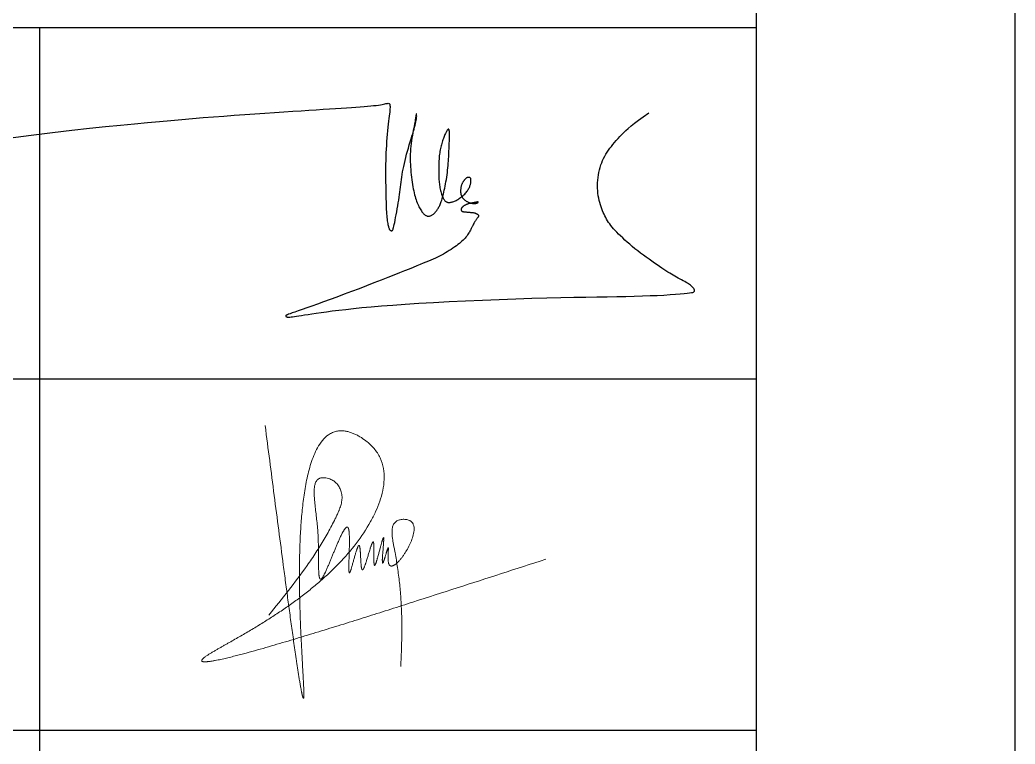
# Model space of a CAD drawing. Header units: millimetres. Extents: x 886808 to 1650903, y -1008069 to 230892.
# Drawn here: x 1648285 to 1650903, y -179493 to -177587 of the extents above; entities that cross this region are included whole.
import ezdxf

# ---------------------------------------------------------------- set-up
doc = ezdxf.new("R2010")
doc.units = ezdxf.units.MM
for name, color, linetype, lineweight in [('0___TUONG XAY MOI', 10, 'Continuous', 40), ('A-Wall', 113, 'Continuous', 30), ('G-ANNO-TTLB', 6, 'Continuous', 18)]:
    doc.layers.add(name, color=color, linetype=linetype, lineweight=lineweight)
for name, color, linetype in [('CUA', 75, 'Continuous'), ('i_Chu', 9, 'Continuous'), ('TUONG', 1, 'Continuous')]:
    doc.layers.add(name, color=color, linetype=linetype)

# ---------------------------------------------------------------- blocks, each defined once
blk = doc.blocks.new('chu ky Y')
at = {"layer": 'i_Chu'}
blk.add_lwpolyline([(555891.4, 496110.2), (556042.5, 496132.7), (556180.5, 496152.2), (556306.6, 496169), (556421.6, 496183.4), (556526.7, 496195.7), (556622.9, 496206.4), (556711.1, 496215.6), (556792.5, 496223.8), (556867.9, 496231.2), (556938.2, 496238), (557004.3, 496244.2), (557066.8, 496249.8), (557126.7, 496255.1), (557184.6, 496260), (557241.4, 496264.6), (557297.9, 496269), (557354.7, 496273.3), (557411.5, 496277.5), (557468, 496281.5), (557523.6, 496285.3), (557578.1, 496289), (557630.9, 496292.6), (557681.6, 496296), (557729.9, 496299.2), (557775.3, 496302.2), (557817.9, 496305), (557857.9, 496307.7), (557895.3, 496310.2), (557930.4, 496312.6), (557963.1, 496314.7), (557993.7, 496316.8), (558022.2, 496318.7), (558048.9, 496320.4), (558073.6, 496322.1), (558096.5, 496323.7), (558117.5, 496325.2), (558136.7, 496326.7), (558154.1, 496328.2), (558169.8, 496329.7), (558183.8, 496331.3), (558196, 496333), (558206.7, 496334.8), (558215.9, 496336.4), (558223.9, 496338), (558230.6, 496339.5), (558236.4, 496340.7), (558241.2, 496341.6), (558245.3, 496342.2), (558248.8, 496342.4), (558251.7, 496342.1), (558254, 496341.2), (558255.8, 496339.7), (558257.2, 496337.5), (558258.2, 496334.4), (558258.7, 496330.5), (558259, 496325.6), (558258.9, 496319.7), (558258.6, 496312.7), (558258, 496304.6), (558257.1, 496295.2), (558256, 496284.7), (558254.7, 496272.8), (558253.3, 496259.6), (558251.6, 496245), (558249.8, 496229.1), (558247.9, 496211.8), (558246, 496193.6), (558244.1, 496174.4), (558242.3, 496154.6), (558240.6, 496134.3), (558239, 496113.7), (558237.7, 496093), (558236.7, 496072.4), (558236, 496051.9), (558235.4, 496031.5), (558235.1, 496011.2), (558234.9, 495991.1), (558234.9, 495971.2), (558234.9, 495951.4), (558235.1, 495931.9), (558235.2, 495912.5), (558235.5, 495893.5), (558235.7, 495874.9), (558236, 495856.8), (558236.4, 495839.3), (558236.8, 495822.5), (558237.2, 495806.5), (558237.7, 495791.4), (558238.3, 495777.2), (558238.9, 495764.1), (558239.6, 495751.8), (558240.4, 495740.4), (558241.2, 495729.9), (558242, 495720.2), (558243, 495711.2), (558244, 495703), (558245.1, 495695.5), (558246.3, 495688.7), (558247.5, 495682.6), (558248.8, 495677.1), (558250, 495672.2), (558251.3, 495667.9), (558252.6, 495664.2), (558253.8, 495661), (558255.1, 495658.3), (558256.3, 495656.1), (558257.5, 495654.3), (558258.6, 495652.9), (558259.8, 495651.8), (558260.9, 495650.9), (558262.1, 495650.3), (558263.2, 495649.8), (558264.4, 495649.4), (558265.6, 495649.2), (558266.7, 495649.1), (558267.8, 495649.1), (558268.9, 495649.2), (558270, 495649.5), (558271, 495650), (558272, 495650.6), (558272.9, 495651.5), (558273.8, 495652.8), (558274.7, 495654.7), (558275.7, 495657.6), (558276.9, 495661.6), (558278.3, 495667), (558280, 495674.1), (558281.9, 495683), (558284.3, 495694), (558286.9, 495706.7), (558289.7, 495720.9), (558292.6, 495736.1), (558295.6, 495752.1), (558298.5, 495768.4), (558301.4, 495784.8), (558304, 495800.8), (558306.3, 495816.2), (558308.5, 495831), (558310.4, 495845.3), (558312.2, 495859.3), (558313.9, 495873), (558315.6, 495886.5), (558317.3, 495900), (558319.1, 495913.5), (558321, 495927.1), (558323, 495941), (558325.3, 495955.1), (558327.8, 495969.5), (558330.5, 495984.2), (558333.6, 495999.4), (558337, 496015), (558340.7, 496031.1), (558344.9, 496047.8), (558349.4, 496064.8), (558354.1, 496082), (558359, 496099.1), (558363.9, 496116), (558368.8, 496132.5), (558373.6, 496148.3), (558378.1, 496163.2), (558382.3, 496177.2), (558386.2, 496190.1), (558389.8, 496202.1), (558393, 496213.1), (558395.8, 496223.3), (558398.2, 496232.6), (558400.2, 496241.1), (558401.7, 496248.9), (558402.8, 496255.9), (558403.6, 496262.2), (558404, 496267.7), (558404.1, 496272.6), (558404, 496276.6), (558403.8, 496279.9), (558403.4, 496282.5), (558403, 496284.3), (558402.6, 496285.3), (558402.3, 496285.6), (558401.9, 496285.1), (558401.5, 496284), (558401.1, 496282.2), (558400.6, 496279.8), (558400.1, 496276.8), (558399.6, 496273.2), (558398.9, 496269.1), (558398.2, 496264.3), (558397.3, 496258.8), (558396.3, 496252.6), (558395.1, 496245.4), (558393.7, 496237.4), (558392, 496228.3), (558390.1, 496218.1), (558388, 496206.7), (558385.6, 496194.3), (558383.1, 496181.1), (558380.6, 496167.3), (558378.2, 496152.9), (558375.9, 496138.3), (558373.9, 496123.5), (558372.1, 496108.8), (558370.8, 496094.3), (558369.8, 496079.9), (558369.2, 496065.8), (558368.9, 496051.7), (558368.9, 496037.7), (558369.2, 496023.8), (558369.7, 496009.9), (558370.5, 495995.9), (558371.6, 495981.9), (558372.8, 495968), (558374.2, 495954.1), (558375.8, 495940.4), (558377.5, 495926.9), (558379.4, 495913.8), (558381.4, 495901), (558383.5, 495888.8), (558385.7, 495877), (558388, 495865.9), (558390.5, 495855.2), (558393, 495845.1), (558395.6, 495835.4), (558398.3, 495826.2), (558401.1, 495817.4), (558404, 495809), (558407.1, 495801), (558410.2, 495793.5), (558413.4, 495786.3), (558416.6, 495779.6), (558419.8, 495773.3), (558423.1, 495767.4), (558426.3, 495762), (558429.5, 495757.1), (558432.6, 495752.6), (558435.7, 495748.5), (558438.7, 495744.9), (558441.7, 495741.7), (558444.6, 495738.9), (558447.6, 495736.4), (558450.5, 495734.3), (558453.3, 495732.6), (558456.2, 495731.1), (558459, 495729.9), (558461.9, 495729.1), (558464.8, 495728.5), (558467.7, 495728.3), (558470.6, 495728.4), (558473.5, 495728.8), (558476.6, 495729.5), (558479.6, 495730.5), (558482.7, 495731.8), (558485.9, 495733.4), (558489, 495735.3), (558492.2, 495737.5), (558495.3, 495739.9), (558498.4, 495742.5), (558501.5, 495745.4), (558504.4, 495748.5), (558507.4, 495751.7), (558510.2, 495755.1), (558512.9, 495758.7), (558515.6, 495762.5), (558518.2, 495766.3), (558520.7, 495770.3), (558523, 495774.3), (558525.3, 495778.4), (558527.5, 495782.7), (558529.6, 495787.2), (558531.7, 495792), (558533.7, 495797.1), (558535.8, 495802.7), (558537.9, 495808.9), (558540.1, 495815.6), (558542.3, 495823), (558544.7, 495831), (558547, 495839.7), (558549.4, 495849), (558551.8, 495858.8), (558554.2, 495869.2), (558556.6, 495880.1), (558558.9, 495891.6), (558561.2, 495903.4), (558563.4, 495915.7), (558565.5, 495928.2), (558567.5, 495941), (558569.3, 495953.8), (558571, 495966.6), (558572.6, 495979.3), (558573.9, 495991.9), (558575.1, 496004.2), (558576.1, 496016.2), (558576.9, 496027.9), (558577.7, 496039.5), (558578.3, 496050.9), (558578.8, 496062.1), (558579.4, 496073.2), (558579.8, 496084.2), (558580.3, 496095), (558580.8, 496105.7), (558581.2, 496116.1), (558581.6, 496126.1), (558582, 496135.7), (558582.3, 496144.7), (558582.5, 496153.1), (558582.7, 496160.7), (558582.7, 496167.5), (558582.7, 496173.5), (558582.6, 496178.7), (558582.4, 496183.3), (558582.1, 496187.2), (558581.8, 496190.6), (558581.5, 496193.3), (558581.1, 496195.6), (558580.6, 496197.5), (558580.2, 496198.9), (558579.7, 496200), (558579.2, 496200.8), (558578.7, 496201.3), (558578.2, 496201.7), (558577.7, 496201.8), (558577.1, 496201.9), (558576.6, 496201.9), (558576.1, 496201.7), (558575.5, 496201.5), (558574.9, 496201.1), (558574.2, 496200.5), (558573.4, 496199.6), (558572.5, 496198.5), (558571.4, 496197.2), (558570.2, 496195.5), (558568.9, 496193.4), (558567.4, 496191), (558565.8, 496188.2), (558564, 496185.1), (558562.2, 496181.4), (558560.2, 496177.4), (558558.2, 496172.8), (558556.1, 496167.8), (558553.9, 496162.4), (558551.7, 496156.5), (558549.4, 496150.4), (558547.2, 496144), (558545, 496137.4), (558542.8, 496130.7), (558540.7, 496123.9), (558538.7, 496117.1), (558536.8, 496110.2), (558535.1, 496103.2), (558533.4, 496096.1), (558531.9, 496088.7), (558530.5, 496081.1), (558529.2, 496073.2), (558528.1, 496064.9), (558527.2, 496056.2), (558526.4, 496047.2), (558525.8, 496037.9), (558525.2, 496028.6), (558524.8, 496019.1), (558524.5, 496009.7), (558524.3, 496000.5), (558524.1, 495991.4), (558524.1, 495982.6), (558524, 495974.1), (558524.1, 495965.8), (558524.2, 495957.8), (558524.4, 495949.9), (558524.6, 495942.1), (558525, 495934.4), (558525.5, 495926.8), (558526.1, 495919.3), (558526.7, 495911.8), (558527.5, 495904.3), (558528.5, 495897), (558529.6, 495889.7), (558530.8, 495882.5), (558532.2, 495875.4), (558533.8, 495868.5), (558535.5, 495861.6), (558537.4, 495855), (558539.5, 495848.6), (558541.6, 495842.5), (558543.8, 495836.7), (558546.1, 495831.4), (558548.4, 495826.6), (558550.7, 495822.2), (558552.9, 495818.5), (558555.1, 495815.2), (558557.4, 495812.5), (558559.6, 495810.2), (558561.9, 495808.3), (558564.2, 495806.8), (558566.7, 495805.6), (558569.2, 495804.6), (558571.8, 495803.8), (558574.5, 495803.3), (558577.4, 495803), (558580.4, 495802.9), (558583.5, 495803), (558586.8, 495803.4), (558590.3, 495803.9), (558593.9, 495804.7), (558597.7, 495805.7), (558601.7, 495806.9), (558605.8, 495808.4), (558610.1, 495810.1), (558614.5, 495812.1), (558619, 495814.3), (558623.6, 495816.7), (558628.3, 495819.4), (558633.1, 495822.4), (558637.9, 495825.6), (558642.7, 495829), (558647.5, 495832.6), (558652.2, 495836.5), (558656.8, 495840.4), (558661.2, 495844.6), (558665.5, 495848.8), (558669.5, 495853.2), (558673.3, 495857.7), (558676.9, 495862.2), (558680.2, 495866.7), (558683.3, 495871.2), (558686, 495875.7), (558688.5, 495880.1), (558690.7, 495884.4), (558692.5, 495888.6), (558694.1, 495892.7), (558695.4, 495896.6), (558696.5, 495900.4), (558697.3, 495904), (558698, 495907.4), (558698.5, 495910.7), (558698.9, 495913.7), (558699.2, 495916.6), (558699.4, 495919.3), (558699.5, 495921.9), (558699.4, 495924.2), (558699.3, 495926.4), (558699.1, 495928.3), (558698.8, 495930.1), (558698.4, 495931.7), (558697.9, 495933.1), (558697.4, 495934.3), (558696.7, 495935.4), (558695.9, 495936.3), (558695.1, 495937.1), (558694.1, 495937.7), (558693, 495938.3), (558691.8, 495938.7), (558690.5, 495939), (558689, 495939.2), (558687.5, 495939.3), (558685.9, 495939.3), (558684.2, 495939.2), (558682.6, 495938.9), (558680.9, 495938.5), (558679.2, 495938), (558677.5, 495937.3), (558675.8, 495936.4), (558674.2, 495935.4), (558672.6, 495934.3), (558671, 495933), (558669.4, 495931.6), (558667.9, 495930.1), (558666.4, 495928.5), (558664.9, 495926.8), (558663.4, 495925), (558661.9, 495923.1), (558660.5, 495921.1), (558659.1, 495919.1), (558657.7, 495916.9), (558656.3, 495914.7), (558654.9, 495912.4), (558653.6, 495910), (558652.3, 495907.5), (558651.1, 495904.9), (558649.9, 495902.2), (558648.7, 495899.3), (558647.7, 495896.3), (558646.7, 495893.2), (558645.9, 495889.8), (558645.2, 495886.3), (558644.6, 495882.6), (558644.1, 495878.9), (558643.7, 495875.1), (558643.4, 495871.4), (558643.2, 495867.7), (558643.2, 495864.2), (558643.3, 495860.8), (558643.4, 495857.7), (558643.7, 495854.8), (558644.1, 495852), (558644.6, 495849.4), (558645.2, 495846.9), (558646, 495844.6), (558646.8, 495842.2), (558647.7, 495839.9), (558648.7, 495837.6), (558649.9, 495835.4), (558651.1, 495833.1), (558652.4, 495830.9), (558653.9, 495828.6), (558655.4, 495826.5), (558657.1, 495824.4), (558658.8, 495822.4), (558660.7, 495820.4), (558662.7, 495818.5), (558664.8, 495816.7), (558667, 495815), (558669.2, 495813.3), (558671.6, 495811.7), (558674, 495810.2), (558676.5, 495808.7), (558679.1, 495807.3), (558681.7, 495805.9), (558684.4, 495804.6), (558687.1, 495803.4), (558689.9, 495802.2), (558692.7, 495801.2), (558695.6, 495800.3), (558698.5, 495799.5), (558701.4, 495798.9), (558704.4, 495798.4), (558707.3, 495797.9), (558710.1, 495797.6), (558712.9, 495797.4), (558715.5, 495797.3), (558718, 495797.3), (558720.4, 495797.3), (558722.5, 495797.4), (558724.5, 495797.6), (558726.2, 495797.8), (558727.9, 495798.1), (558729.3, 495798.4), (558730.7, 495798.8), (558731.9, 495799.2), (558733.1, 495799.7), (558734.1, 495800.2), (558735.1, 495800.7), (558735.9, 495801.3), (558736.7, 495801.8), (558737.4, 495802.3), (558737.9, 495802.9), (558738.3, 495803.4), (558738.7, 495803.8), (558738.8, 495804.2), (558738.9, 495804.5), (558738.9, 495804.8), (558738.7, 495805.1), (558738.4, 495805.2), (558738, 495805.4), (558737.6, 495805.5), (558737, 495805.5), (558736.4, 495805.5), (558735.6, 495805.4), (558734.7, 495805.3), (558733.7, 495805.2), (558732.5, 495805), (558731.1, 495804.7), (558729.6, 495804.5), (558727.9, 495804.1), (558725.9, 495803.8), (558723.7, 495803.3), (558721.4, 495802.9), (558718.9, 495802.4), (558716.2, 495801.9), (558713.5, 495801.4), (558710.6, 495800.8), (558707.7, 495800.3), (558704.7, 495799.7), (558701.7, 495799.1), (558698.6, 495798.5), (558695.6, 495797.9), (558692.6, 495797.2), (558689.7, 495796.5), (558686.8, 495795.7), (558684, 495794.9), (558681.3, 495794), (558678.8, 495793.1), (558676.3, 495792.1), (558673.9, 495791.1), (558671.6, 495790), (558669.4, 495788.9), (558667.2, 495787.7), (558665.1, 495786.6), (558663.1, 495785.4), (558661.2, 495784.2), (558659.3, 495783), (558657.6, 495781.7), (558655.9, 495780.5), (558654.4, 495779.2), (558653, 495777.9), (558651.7, 495776.7), (558650.6, 495775.4), (558649.6, 495774.1), (558648.8, 495772.8), (558648.1, 495771.6), (558647.6, 495770.3), (558647.1, 495768.9), (558646.8, 495767.6), (558646.6, 495766.2), (558646.5, 495764.8), (558646.6, 495763.4), (558646.7, 495762), (558647, 495760.7), (558647.4, 495759.4), (558648, 495758.2), (558648.7, 495757.1), (558649.6, 495756.1), (558650.6, 495755.3), (558651.9, 495754.5), (558653.3, 495753.9), (558655, 495753.4), (558656.9, 495753), (558659.1, 495752.6), (558661.5, 495752.3), (558664.3, 495752), (558667.3, 495751.6), (558670.7, 495751.3), (558674.2, 495751), (558677.9, 495750.7), (558681.8, 495750.3), (558685.7, 495750), (558689.7, 495749.7), (558693.6, 495749.4), (558697.5, 495749), (558701.2, 495748.7), (558704.9, 495748.4), (558708.4, 495748), (558711.7, 495747.6), (558714.9, 495747.1), (558717.8, 495746.5), (558720.5, 495745.9), (558722.9, 495745.2), (558725, 495744.4), (558726.9, 495743.6), (558728.7, 495742.7), (558730.2, 495741.8), (558731.6, 495740.9), (558732.9, 495740), (558734.1, 495739.2), (558735.2, 495738.4), (558736.2, 495737.7), (558737.2, 495736.9), (558738, 495736.2), (558738.8, 495735.5), (558739.5, 495734.8), (558740, 495734.1), (558740.5, 495733.3), (558740.9, 495732.5), (558741.1, 495731.6), (558741.1, 495730.6), (558741, 495729.5), (558740.7, 495728.3), (558740.2, 495726.9), (558739.4, 495725.3), (558738.3, 495723.5), (558737, 495721.5), (558735.4, 495719.3), (558733.6, 495716.9), (558731.7, 495714.4), (558729.8, 495711.8), (558727.8, 495709.1), (558725.8, 495706.4), (558724, 495703.7), (558722.2, 495701), (558720.6, 495698.4), (558719.1, 495695.8), (558717.7, 495693.3), (558716.3, 495690.8), (558715, 495688.3), (558713.8, 495685.9), (558712.6, 495683.5), (558711.3, 495681.1), (558710.1, 495678.7), (558708.8, 495676.2), (558707.4, 495673.6), (558706, 495670.8), (558704.4, 495667.7), (558702.6, 495664.4), (558700.7, 495660.6), (558698.6, 495656.5), (558696.3, 495651.9), (558693.7, 495647.1), (558690.8, 495642), (558687.7, 495636.7), (558684.3, 495631.3), (558680.6, 495625.8), (558676.6, 495620.2), (558672.2, 495614.7), (558667.4, 495609.1), (558662.3, 495603.5), (558656.6, 495597.9), (558650.5, 495592.1), (558643.8, 495586.2), (558636.5, 495580.2), (558628.6, 495574), (558620.1, 495567.5), (558611.1, 495560.9), (558601.5, 495554.2), (558591.5, 495547.6), (558581.3, 495540.9), (558570.8, 495534.4), (558560.2, 495528.1), (558549.5, 495522.1), (558538.9, 495516.3), (558528.2, 495510.8), (558517.2, 495505.5), (558505.9, 495500.2), (558494.1, 495494.9), (558481.7, 495489.5), (558468.5, 495483.9), (558454.5, 495477.9), (558439.4, 495471.6), (558422.9, 495464.7), (558404.9, 495457.3), (558384.9, 495449.1), (558362.8, 495440.1), (558338.1, 495430.2), (558310.7, 495419.2), (558280.2, 495407.1), (558246.4, 495393.9), (558209.9, 495379.6), (558171.4, 495364.6), (558131.4, 495349.2), (558090.7, 495333.6), (558049.8, 495318), (558009.4, 495302.8), (557970.2, 495288.2), (557932.8, 495274.4), (557897.5, 495261.5), (557864.4, 495249.6), (557833.8, 495238.7), (557806, 495228.9), (557781.2, 495220.2), (557759.6, 495212.6), (557741.4, 495206.3), (557726.7, 495201.2), (557715.3, 495197.2), (557706.7, 495194.1), (557700.6, 495191.8), (557696.4, 495190), (557693.8, 495188.7), (557692.3, 495187.6), (557691.6, 495186.5), (557691.3, 495185.3), (557691.4, 495184.1), (557691.9, 495182.9), (557693, 495181.7), (557694.7, 495180.6), (557697, 495179.8), (557700, 495179.1), (557703.8, 495178.8), (557708.5, 495178.8), (557714.2, 495179.2), (557721, 495179.9), (557729.1, 495180.9), (557738.7, 495182.3), (557749.8, 495184), (557762.6, 495186), (557777.3, 495188.3), (557794.1, 495191), (557812.9, 495193.9), (557834.1, 495197.1), (557857.8, 495200.5), (557884, 495204.2), (557913.1, 495208.1), (557945, 495212.2), (557979.9, 495216.5), (558018.1, 495221), (558060, 495225.5), (558106, 495230.2), (558156.7, 495235), (558212.4, 495239.8), (558273.7, 495244.6), (558341.1, 495249.3), (558414.9, 495254), (558495.4, 495258.6), (558581.2, 495263), (558670.6, 495267.3), (558761.9, 495271.2), (558853.5, 495274.9), (558943.7, 495278.2), (559030.8, 495281.1), (559113.1, 495283.5), (559189.2, 495285.4), (559259.5, 495286.9), (559324.4, 495288.1), (559384.5, 495289.1), (559440.3, 495289.9), (559492.5, 495290.8), (559541.5, 495291.7), (559587.9, 495292.7), (559632.2, 495294), (559674.1, 495295.6), (559713.4, 495297.3), (559749.8, 495299.1), (559782.9, 495301), (559812.4, 495303), (559838, 495304.9), (559859.4, 495306.8), (559876.5, 495308.6), (559889.7, 495310.3), (559899.4, 495311.9), (559906.2, 495313.5), (559910.6, 495315.1), (559913.3, 495316.7), (559914.7, 495318.3), (559915.3, 495320), (559915.6, 495321.7), (559915.8, 495323.5), (559915.6, 495325.4), (559915.2, 495327.4), (559914.5, 495329.5), (559913.4, 495331.8), (559912, 495334.2), (559910.1, 495336.8), (559907.9, 495339.6), (559905.2, 495342.5), (559902, 495345.7), (559898.3, 495349), (559894, 495352.4), (559889.1, 495356.1), (559883.5, 495359.9), (559877.3, 495363.8), (559870.3, 495368), (559862.7, 495372.3), (559854.6, 495376.7), (559846.1, 495381.3), (559837.2, 495386.1), (559828, 495391), (559818.7, 495396), (559809.4, 495401.2), (559800.1, 495406.6), (559790.6, 495412.1), (559781, 495418), (559771.1, 495424.2), (559760.7, 495430.8), (559749.8, 495437.9), (559738.1, 495445.6), (559725.7, 495453.9), (559712.4, 495462.9), (559698.4, 495472.6), (559683.7, 495482.7), (559668.6, 495493.4), (559653.2, 495504.5), (559637.7, 495515.9), (559622.3, 495527.5), (559607, 495539.4), (559592.1, 495551.3), (559577.6, 495563.2), (559563.7, 495575.1), (559550.2, 495586.9), (559537.4, 495598.4), (559525.2, 495609.7), (559513.8, 495620.6), (559503.1, 495631.1), (559493.3, 495641), (559484.3, 495650.6), (559476.1, 495659.7), (559468.4, 495668.6), (559461.4, 495677.3), (559454.9, 495685.8), (559448.8, 495694.3), (559443.2, 495702.8), (559437.9, 495711.5), (559432.8, 495720.2), (559428.1, 495729.2), (559423.6, 495738.4), (559419.3, 495747.9), (559415.3, 495757.8), (559411.4, 495768.1), (559407.7, 495778.8), (559404.1, 495790.1), (559400.8, 495801.8), (559397.7, 495813.9), (559394.9, 495826.5), (559392.5, 495839.5), (559390.5, 495852.8), (559389.1, 495866.5), (559388.3, 495880.5), (559388.1, 495894.7), (559388.5, 495909.2), (559389.5, 495923.7), (559391.1, 495938.2), (559393.2, 495952.6), (559395.9, 495966.8), (559399, 495980.6), (559402.6, 495994), (559406.7, 496006.9), (559411.2, 496019.2), (559416.1, 496031.2), (559421.5, 496042.8), (559427.4, 496054.1), (559433.7, 496065.2), (559440.5, 496076), (559447.7, 496086.8), (559455.4, 496097.5), (559463.6, 496108.1), (559472.2, 496118.7), (559481.1, 496129.3), (559490.5, 496139.9), (559500.2, 496150.6), (559510.2, 496161.2), (559520.5, 496171.9), (559531.1, 496182.8), (559542.7, 496194), (559555.8, 496206.1), (559571.2, 496219.2), (559589.4, 496233.8), (559611.1, 496250.3), (559636.9, 496268.9), (559667.6, 496290.1)], dxfattribs=at)
blk = doc.blocks.new('ÈGERGER')
at = {"layer": 'A-Wall', "linetype": 'Continuous', "transparency": 33554636}
blk.add_line((-132098.2, -849840.2), (-132098.2, -883771.8), dxfattribs=at)
at = {"layer": 'CUA', "color": 4, "transparency": 33554636}
for p, q in [((-140969.2, -870481.3), (-132098.2, -870481.3)), ((-140969.2, -870481.3), (-132098.2, -870481.3)), ((-140969.1, -870481.3), (-132098.2, -870481.3)), ((-134463.2, -870481.3), (-134463.2, -875121.1)), ((-140969.2, -871641.2), (-132098.2, -871641.2)), ((-140969.2, -872801.2), (-132098.2, -872801.2))]:
    blk.add_line(p, q, dxfattribs=at)
at = {"layer": 'Defpoints', "transparency": 33554636}
blk.add_lwpolyline([(-181644, -884626), (-131244, -884626), (-131244, -848986), (-181644, -848986)], close=True, dxfattribs=at)
at = {"layer": 'G-ANNO-TTLB', "lineweight": 9, "transparency": 33554636}
for points, knots in [([(-133718.8, -871795.5), (-133713.9, -871833.9), (-133704, -871910.6), (-133689.1, -872025.7), (-133674.1, -872140.7), (-133661.5, -872236.6), (-133651.4, -872313.3), (-133643.7, -872370.8), (-133635.9, -872428.3), (-133629.2, -872476.2), (-133623.8, -872514.5), (-133619.7, -872543.2), (-133616.2, -872567.1), (-133613.4, -872586.2), (-133611.2, -872600.6), (-133609, -872614.9), (-133607.1, -872626.9), (-133605.5, -872636.4), (-133604.3, -872643.6), (-133603.1, -872650.7), (-133601.9, -872657.8), (-133600.8, -872663.8), (-133599.9, -872668.5), (-133599.2, -872672.1), (-133598.6, -872675), (-133598.1, -872677.4), (-133597.8, -872679.2), (-133597.4, -872681), (-133597.1, -872682.8), (-133596.7, -872684.6), (-133596.3, -872686), (-133595.9, -872687.1), (-133595.7, -872688), (-133595.4, -872688.8), (-133595.1, -872689.7), (-133594.9, -872690.5), (-133594.7, -872691.3), (-133594.6, -872691.8), (-133594.5, -872692.2), (-133594.5, -872692.5), (-133594.4, -872692.9), (-133594.3, -872693.4), (-133594.2, -872693.9), (-133594, -872694.3), (-133593.8, -872694.6), (-133593.6, -872694.8), (-133593.4, -872694.9), (-133593.2, -872695), (-133592.9, -872695.1), (-133592.6, -872695.2), (-133592.3, -872695.2), (-133592.1, -872695.1), (-133592, -872695), (-133591.8, -872694.8), (-133591.7, -872694.4), (-133591.6, -872693.9), (-133591.6, -872693.4), (-133591.6, -872692.9), (-133591.6, -872692.5), (-133591.6, -872692.1), (-133591.6, -872691.7), (-133591.6, -872691.2), (-133591.6, -872690.5), (-133591.5, -872689.8), (-133591.4, -872688.7), (-133591.2, -872687.3), (-133591.1, -872685.6), (-133591.1, -872683.8), (-133591.1, -872682), (-133591.1, -872680.1), (-133591.2, -872678.2), (-133591.2, -872675.8), (-133591.3, -872672.8), (-133591.4, -872668.2), (-133591.6, -872662.3), (-133591.9, -872655.2), (-133592.4, -872645.7), (-133592.9, -872633.9), (-133593.7, -872619.7), (-133594.5, -872605.6), (-133595.6, -872586.7), (-133596.9, -872563), (-133598.4, -872534.7), (-133599.8, -872506.4), (-133601.1, -872478), (-133602.7, -872440.2), (-133604.3, -872392.9), (-133605.5, -872336.1), (-133605.9, -872279.4), (-133605.3, -872222.6), (-133603.4, -872165.9), (-133600, -872109.2), (-133594.6, -872052.7), (-133586.6, -871996.4), (-133576.8, -871950.1), (-133566, -871913.8), (-133555.9, -871887.3), (-133543, -871861.9), (-133526.4, -871838.7), (-133508, -871823.3), (-133490.6, -871815.5), (-133480.3, -871813.3), (-133473.5, -871812.6), (-133469.4, -871812.4), (-133462.2, -871812.5), (-133452, -871813.7), (-133440.1, -871816.7), (-133428.5, -871820.9), (-133417.3, -871826), (-133403, -871833.9), (-133387.7, -871844.3), (-133372.1, -871857.5), (-133359.2, -871870.8), (-133348.1, -871885.5), (-133336.1, -871907), (-133327, -871936.6), (-133325, -871973.5), (-133329.9, -872010.1), (-133339.9, -872045.6), (-133353.8, -872079.7), (-133378, -872127.3), (-133417, -872185.6), (-133473.9, -872250.8), (-133526.4, -872300.2), (-133570.7, -872337.2), (-133604.8, -872363.7), (-133639.8, -872389.1), (-133675.4, -872413.6), (-133711.7, -872437.1), (-133742.3, -872456.1), (-133767, -872470.9), (-133785.7, -872481.8), (-133804.4, -872492.7), (-133823.1, -872503.4), (-133838.8, -872512.3), (-133851.4, -872519.3), (-133860.8, -872524.7), (-133870.2, -872530), (-133879.6, -872535.3), (-133887.3, -872539.9), (-133893.6, -872543.5), (-133899.4, -872547), (-133905, -872550.5), (-133910.4, -872554), (-133914.3, -872556.7), (-133917.6, -872559), (-133920.1, -872561), (-133922, -872562.5), (-133923.5, -872563.8), (-133924.6, -872564.9), (-133925.4, -872565.8), (-133926.2, -872566.7), (-133927, -872567.6), (-133927.6, -872568.6), (-133928.1, -872569.6), (-133928.4, -872570.3), (-133928.4, -872570.8), (-133928.4, -872571.2), (-133928.4, -872571.6), (-133928.2, -872572.3), (-133927.6, -872573.2), (-133926.6, -872573.9), (-133925.6, -872574.2), (-133924.8, -872574.4), (-133924, -872574.6), (-133923.1, -872574.8), (-133921.9, -872574.9), (-133920.7, -872575), (-133919.1, -872575.1), (-133917.1, -872575.2), (-133914.7, -872575.1), (-133912.3, -872574.9), (-133909.9, -872574.7), (-133906.7, -872574.4), (-133902.8, -872574), (-133898, -872573.3), (-133893.3, -872572.5), (-133888.5, -872571.7), (-133882.3, -872570.5), (-133874.4, -872569), (-133865, -872567), (-133852.6, -872564.2), (-133837, -872560.5), (-133818.4, -872555.8), (-133799.8, -872551), (-133775.1, -872544.4), (-133744.3, -872535.9), (-133707.4, -872525.3), (-133670.6, -872514.6), (-133633.8, -872503.7), (-133584.8, -872488.9), (-133523.7, -872470.2), (-133450.4, -872447.5), (-133377.2, -872424.5), (-133304.1, -872401.3), (-133206.6, -872370.2), (-133084.9, -872331.1), (-132938.9, -872283.8), (-132841.6, -872252.3), (-132792.9, -872236.5)], [0, 0, 0, 0, 1.008032, 2.016064, 3.024096, 4.032127, 4.536143, 5.040159, 5.544175, 6.048191, 6.300199, 6.552207, 6.804215, 6.930219, 7.056223, 7.182227, 7.308231, 7.371233, 7.434235, 7.497237, 7.560239, 7.623241, 7.654742, 7.686243, 7.717744, 7.733494, 7.749245, 7.764995, 7.780746, 7.796496, 7.812247, 7.820122, 7.827997, 7.835873, 7.843748, 7.851623, 7.859498, 7.863436, 7.865405, 7.867374, 7.871311, 7.875249, 7.879186, 7.883124, 7.887062, 7.889031, 7.890999, 7.892968, 7.894937, 7.898875, 7.900843, 7.902812, 7.904781, 7.90675, 7.910687, 7.914625, 7.918563, 7.9225, 7.924469, 7.926438, 7.930376, 7.934313, 7.938251, 7.946126, 7.954001, 7.969752, 7.985502, 8.001253, 8.017003, 8.032754, 8.048504, 8.064255, 8.095078, 8.125902, 8.187549, 8.249197, 8.310844, 8.434139, 8.557433, 8.680728, 8.804022, 9.050612, 9.297201, 9.54379, 9.790379, 10.036968, 10.530147, 11.023325, 11.516504, 12.009682, 12.50286, 12.996039, 13.489217, 13.982396, 14.475574, 14.722163, 14.968752, 15.215342, 15.461931, 15.70852, 15.831815, 15.955109, 15.981789, 16.008468, 16.061827, 16.168545, 16.275263, 16.381981, 16.488699, 16.595417, 16.808853, 16.968639, 17.128424, 17.28821, 17.447996, 17.767568, 18.08714, 18.406711, 18.726283, 19.045855, 19.365426, 20.116469, 20.867512, 21.618554, 21.994075, 22.369597, 22.745118, 23.120639, 23.49616, 23.871682, 24.059442, 24.247203, 24.434964, 24.622724, 24.810485, 24.904365, 24.998245, 25.092126, 25.186006, 25.279886, 25.326827, 25.373767, 25.457087, 25.498748, 25.540408, 25.582069, 25.602899, 25.623729, 25.644559, 25.654974, 25.665389, 25.675805, 25.68622, 25.696635, 25.70705, 25.712257, 25.717465, 25.720069, 25.722672, 25.72788, 25.738295, 25.74871, 25.759125, 25.764333, 25.76954, 25.779955, 25.790371, 25.800786, 25.811201, 25.832031, 25.852861, 25.873691, 25.894522, 25.915352, 25.957012, 25.998673, 26.040333, 26.081993, 26.123654, 26.206974, 26.290295, 26.373616, 26.540258, 26.706899, 26.873541, 27.040182, 27.373465, 27.706748, 28.040031, 28.373315, 28.706598, 29.373164, 30.03973, 30.706296, 31.372862, 32.039429, 33.372561, 34.705693, 36.038826, 36.038826, 36.038826, 36.038826]), ([(-133706.4, -872420.6), (-133684.8, -872393.8), (-133641.6, -872340.3), (-133589.7, -872271.6), (-133551.1, -872214.6), (-133528.4, -872178), (-133511.3, -872148.2), (-133499, -872125.5), (-133489.3, -872106.2), (-133481.9, -872090.7), (-133477.7, -872081.6), (-133475, -872075.1), (-133472.9, -872070), (-133469.6, -872060.8), (-133465.9, -872047.4), (-133464.6, -872030.6), (-133467.1, -872014.6), (-133472.7, -872000.1), (-133479.7, -871989.7), (-133486.6, -871982.6), (-133492.5, -871978.1), (-133499, -871974.4), (-133506.3, -871971.2), (-133514.5, -871968.8), (-133522, -871967.6), (-133528, -871967.4), (-133532.5, -871967.8), (-133536.2, -871968.6), (-133539.1, -871969.6), (-133542.2, -871971), (-133546, -871973.7), (-133549.8, -871978.2), (-133552.5, -871983.4), (-133555, -871990.8), (-133556.6, -872000.3), (-133557.3, -872012), (-133557.1, -872023.6), (-133556.2, -872039.1), (-133554.3, -872058.3), (-133551.6, -872081.4), (-133548.9, -872104.5), (-133546.4, -872127.6), (-133544.7, -872149.8), (-133543.7, -872170.9), (-133543.2, -872190.9), (-133542.9, -872207.7), (-133542.9, -872221.1), (-133542.8, -872231.1), (-133542.8, -872241.1), (-133542.7, -872251.2), (-133542.6, -872261.2), (-133542.4, -872269.6), (-133542.2, -872276.3), (-133541.9, -872280.5), (-133541.7, -872283.8), (-133541.5, -872286.3), (-133541.2, -872288.8), (-133540.9, -872291.3), (-133540.6, -872293.4), (-133540.3, -872295), (-133540, -872296.2), (-133539.7, -872297.4), (-133539.4, -872298.4), (-133539.1, -872299.2), (-133538.7, -872300), (-133538.2, -872300.9), (-133537.5, -872301.7), (-133536.8, -872302.2), (-133536.2, -872302.4), (-133535.6, -872302.4), (-133535, -872302.3), (-133534.4, -872302), (-133533.6, -872301.6), (-133533, -872301), (-133532.4, -872300.4), (-133531.9, -872299.8), (-133531.2, -872299), (-133530.4, -872297.9), (-133529.6, -872296.7), (-133528.5, -872295), (-133527.2, -872292.8), (-133525.7, -872290.1), (-133524.3, -872287.4), (-133522.9, -872284.7), (-133521.1, -872281.1), (-133518.9, -872276.5), (-133516.4, -872270.9), (-133513.9, -872265.3), (-133511.5, -872259.7), (-133508.3, -872252.2), (-133504.4, -872242.8), (-133499.8, -872231.5), (-133495.1, -872220.2), (-133490.5, -872208.9), (-133485.8, -872197.6), (-133481, -872186.4), (-133477, -872177), (-133473.6, -872169.6), (-133471.1, -872164.1), (-133468.4, -872158.6), (-133465.7, -872153.1), (-133463.3, -872148.6), (-133461.3, -872145), (-133459.8, -872142.4), (-133458.2, -872139.8), (-133456.4, -872137.3), (-133454.9, -872135.3), (-133453.6, -872133.7), (-133452.5, -872132.6), (-133451.5, -872131.8), (-133450.7, -872131.2), (-133450, -872130.8), (-133449.4, -872130.6), (-133448.9, -872130.5), (-133448.5, -872130.4), (-133448.1, -872130.4), (-133447.6, -872130.5), (-133447, -872130.7), (-133446.3, -872131), (-133445.7, -872131.6), (-133445.3, -872132.2), (-133444.9, -872132.8), (-133444.5, -872133.5), (-133444.1, -872134.5), (-133443.8, -872135.6), (-133443.4, -872136.8), (-133443, -872138.3), (-133442.7, -872140.3), (-133442.3, -872142.6), (-133441.9, -872145.7), (-133441.5, -872149.7), (-133441.2, -872154.4), (-133441, -872159.1), (-133440.9, -872163.8), (-133440.8, -872168.6), (-133440.8, -872174.9), (-133440.8, -872182.7), (-133441, -872195.3), (-133441.3, -872207.9), (-133441.7, -872220.5), (-133442, -872230), (-133442.3, -872237.8), (-133442.5, -872244.1), (-133442.6, -872248.9), (-133442.7, -872253.6), (-133442.8, -872258.3), (-133442.8, -872263), (-133442.8, -872267), (-133442.7, -872269.7), (-133442.7, -872271.3), (-133442.7, -872272.5), (-133442.6, -872273.7), (-133442.5, -872274.7), (-133442.5, -872275.4), (-133442.4, -872276.2), (-133442.2, -872276.9), (-133442.1, -872277.7), (-133442.1, -872278.2), (-133442, -872278.6), (-133442, -872278.9), (-133442, -872279.2), (-133441.9, -872279.7), (-133441.8, -872280.2), (-133441.6, -872280.8), (-133441.3, -872281.2), (-133440.8, -872281.4), (-133440.4, -872281.4), (-133440.2, -872281.3), (-133440, -872281.3), (-133439.8, -872281.2), (-133439.6, -872281), (-133439.4, -872280.7), (-133439.2, -872280.4), (-133439.1, -872280), (-133438.9, -872279.6), (-133438.8, -872279.1), (-133438.6, -872278.6), (-133438.3, -872278.1), (-133438.1, -872277.5), (-133437.8, -872276.8), (-133437.5, -872276.2), (-133437.3, -872275.5), (-133436.9, -872274.6), (-133436.5, -872273.4), (-133435.9, -872271.5), (-133435.1, -872269.1), (-133434.3, -872266.2), (-133433.4, -872263.3), (-133432.3, -872259.4), (-133430.9, -872254.6), (-133429.3, -872248.7), (-133427.7, -872242.9), (-133426.1, -872237.1), (-133424.5, -872231.3), (-133422.9, -872225.4), (-133421.2, -872219.6), (-133419.8, -872214.8), (-133418.6, -872211), (-133417.7, -872208.1), (-133416.7, -872205.2), (-133415.7, -872202.3), (-133414.8, -872200), (-133414.1, -872198.2), (-133413.4, -872196.8), (-133412.9, -872195.7), (-133412.5, -872194.8), (-133412.2, -872194.2), (-133412, -872193.7), (-133411.8, -872193.2), (-133411.5, -872192.6), (-133411.1, -872192), (-133410.8, -872191.7), (-133410.5, -872191.4), (-133410.2, -872191.2), (-133409.7, -872191.1), (-133409, -872191), (-133408.3, -872191.2), (-133407.7, -872191.7), (-133407.4, -872192.4), (-133407.2, -872193.2), (-133407.1, -872194), (-133406.9, -872194.8), (-133406.8, -872195.5), (-133406.6, -872196.3), (-133406.4, -872197.4), (-133406.1, -872198.6), (-133405.9, -872200.3), (-133405.6, -872202.4), (-133405.4, -872205.1), (-133405.1, -872207.7), (-133404.9, -872210.3), (-133404.7, -872212.9), (-133404.5, -872216.4), (-133404.3, -872220.8), (-133404, -872226), (-133403.7, -872231.3), (-133403.5, -872236.5), (-133403.2, -872241.7), (-133402.8, -872247), (-133402.5, -872251.3), (-133402.2, -872254.8), (-133402, -872257.4), (-133401.7, -872260), (-133401.4, -872262.2), (-133401.1, -872263.9), (-133400.9, -872265.2), (-133400.6, -872266.4), (-133400.4, -872267.4), (-133400.1, -872268.3), (-133399.9, -872268.9), (-133399.6, -872269.6), (-133399.3, -872270.3), (-133399, -872270.8), (-133398.7, -872271.2), (-133398.5, -872271.3), (-133398.3, -872271.5), (-133398.1, -872271.5), (-133397.9, -872271.5), (-133397.7, -872271.5), (-133397.3, -872271.4), (-133396.7, -872271.1), (-133395.9, -872270.5), (-133395.2, -872269.6), (-133394.6, -872268.7), (-133394.2, -872267.9), (-133394, -872267.3), (-133393.6, -872266.6), (-133393.2, -872265.7), (-133392.4, -872264), (-133391.3, -872261.5), (-133390.1, -872258.5), (-133389, -872255.5), (-133388, -872252.5), (-133387, -872249.5), (-133386, -872246.4), (-133384.6, -872242.3), (-133383, -872237.3), (-133381.2, -872231.1), (-133379.3, -872225), (-133377.5, -872218.8), (-133375.6, -872212.7), (-133374.1, -872207.6), (-133372.8, -872203.5), (-133371.8, -872200.5), (-133370.8, -872197.4), (-133369.8, -872194.4), (-133369, -872191.8), (-133368.3, -872189.8), (-133367.7, -872188.3), (-133367.1, -872186.9), (-133366.5, -872185.7), (-133366.1, -872184.7), (-133365.8, -872183.9), (-133365.6, -872183.3), (-133365.4, -872182.8), (-133365.2, -872182.3), (-133365, -872181.6), (-133364.6, -872180.9), (-133364.2, -872180.2), (-133363.3, -872179.5), (-133362.1, -872179.1), (-133361.4, -872179.7), (-133361.1, -872180.5), (-133361, -872181.3), (-133360.9, -872182), (-133360.9, -872182.4), (-133360.9, -872182.9), (-133360.8, -872183.5), (-133360.7, -872184.5), (-133360.5, -872185.7), (-133360.4, -872187.1), (-133360.2, -872188.4), (-133360.2, -872189.6), (-133360.1, -872190.8), (-133360, -872192.5), (-133360, -872194.7), (-133360, -872197.2), (-133359.9, -872199.7), (-133359.9, -872203.1), (-133359.9, -872207.2), (-133359.9, -872212.3), (-133360, -872217.3), (-133360, -872222.3), (-133360.1, -872227.3), (-133360.1, -872232.4), (-133360.1, -872236.5), (-133360, -872239.9), (-133360, -872242.4), (-133359.9, -872245), (-133359.8, -872247.1), (-133359.7, -872248.7), (-133359.6, -872249.9), (-133359.5, -872251), (-133359.4, -872252), (-133359.3, -872252.8), (-133359.2, -872253.5), (-133359.1, -872254.1), (-133359, -872254.6), (-133358.9, -872255.1), (-133358.8, -872255.8), (-133358.6, -872256.3), (-133358.4, -872256.6), (-133358.2, -872256.7), (-133358.1, -872256.8), (-133357.9, -872256.8), (-133357.7, -872256.8), (-133357.4, -872256.7), (-133357, -872256.4), (-133356.3, -872255.8), (-133355.7, -872255), (-133355.2, -872254), (-133354.9, -872253.3), (-133354.8, -872252.7), (-133354.6, -872252.1), (-133354.3, -872251.3), (-133353.8, -872250), (-133353.1, -872248.3), (-133352.4, -872246.5), (-133351.8, -872244.6), (-133351, -872242.1), (-133350.1, -872239.1), (-133349.2, -872236.1), (-133348.3, -872233.1), (-133347.2, -872229.1), (-133345.8, -872224.1), (-133344.2, -872218.1), (-133342.5, -872212), (-133340.9, -872206), (-133339.3, -872200), (-133338, -872195), (-133336.9, -872190.9), (-133336.1, -872187.9), (-133335.3, -872184.9), (-133334.5, -872181.9), (-133333.8, -872179.4), (-133333.2, -872177.4), (-133332.8, -872175.9), (-133332.4, -872174.6), (-133332, -872173.7), (-133331.7, -872172.7), (-133331.2, -872171.6), (-133330.7, -872170.1), (-133330.4, -872168.8), (-133330.2, -872167.7), (-133330, -872167), (-133329.8, -872166.5), (-133329.7, -872166.1), (-133329.4, -872165.8), (-133329.2, -872165.6), (-133329, -872165.5), (-133328.7, -872165.3), (-133328.4, -872165.2), (-133328, -872165.2), (-133327.7, -872165.3), (-133327.6, -872165.6), (-133327.5, -872165.9), (-133327.5, -872166.4), (-133327.5, -872167), (-133327.6, -872167.7), (-133327.7, -872168.4), (-133327.7, -872169), (-133327.8, -872169.8), (-133327.8, -872170.6), (-133327.8, -872171.3), (-133327.8, -872172.3), (-133327.7, -872173.2), (-133327.7, -872174.2), (-133327.7, -872175.1), (-133327.7, -872176.4), (-133327.9, -872178.3), (-133328.1, -872180.8), (-133328.3, -872183.5), (-133328.5, -872186.2), (-133328.7, -872189.8), (-133329, -872194.3), (-133329.6, -872201.5), (-133330.2, -872208.7), (-133330.8, -872215.9), (-133331.2, -872221.3), (-133331.5, -872225.8), (-133331.7, -872229.4), (-133331.9, -872232.1), (-133332, -872234.9), (-133332.2, -872237.2), (-133332.2, -872239), (-133332.2, -872240.2), (-133332.1, -872241.5), (-133332, -872242.7), (-133332, -872243.8), (-133332, -872244.8), (-133332, -872245.5), (-133332.1, -872246), (-133332.1, -872246.6), (-133332.2, -872247.3), (-133332.1, -872248.1), (-133332, -872248.6), (-133331.7, -872248.9), (-133331.4, -872249.1), (-133330.8, -872249.1), (-133330.2, -872248.9), (-133329.9, -872248.6), (-133329.5, -872248.4), (-133329.2, -872247.9), (-133329, -872247.3), (-133328.8, -872246.6), (-133328.6, -872245.9), (-133328.5, -872245.4), (-133328.4, -872245), (-133328.3, -872244.4), (-133328.1, -872243.7), (-133327.8, -872242.8), (-133327.4, -872241.8), (-133326.9, -872240.6), (-133326.4, -872239.4), (-133325.9, -872238.1), (-133325.5, -872236.9), (-133325, -872235.5), (-133324.5, -872233.9), (-133324, -872232.2), (-133323.5, -872230.5), (-133322.9, -872228.3), (-133322, -872225.5), (-133321, -872222.2), (-133320, -872218.9), (-133319, -872215.6), (-133318.1, -872212.7), (-133317.4, -872210.4), (-133316.9, -872208.7), (-133316.4, -872207.1), (-133315.9, -872205.6), (-133315.5, -872204.4), (-133315.1, -872203.5), (-133314.8, -872202.7), (-133314.5, -872201.7), (-133314.2, -872200.9), (-133314, -872200.1), (-133313.8, -872199.5), (-133313.6, -872198.9), (-133313.4, -872198.4), (-133313.2, -872198.2), (-133313, -872198), (-133312.9, -872198), (-133312.8, -872198), (-133312.8, -872198), (-133312.7, -872198.1), (-133312.6, -872198.2), (-133312.4, -872198.4), (-133312.3, -872198.8), (-133312.1, -872199.5), (-133311.9, -872200.3), (-133311.9, -872201.1), (-133312, -872202), (-133312.1, -872202.6), (-133312.1, -872203.2), (-133312.2, -872203.8), (-133312.3, -872204.5), (-133312.3, -872205.6), (-133312.4, -872207.1), (-133312.4, -872208.9), (-133312.5, -872211.2), (-133312.6, -872214), (-133312.8, -872217.4), (-133313, -872220.7), (-133313.1, -872224.1), (-133313.2, -872227.4), (-133313.2, -872230.7), (-133313.2, -872235.2), (-133313, -872239.6), (-133312.6, -872244), (-133312.2, -872246.8), (-133311.8, -872249), (-133311.2, -872251.1), (-133310.4, -872253.2), (-133309.2, -872255.1), (-133308.2, -872256.5), (-133307.1, -872257.4), (-133306.2, -872258), (-133305.2, -872258.5), (-133303.8, -872258.9), (-133302.1, -872259), (-133300.5, -872258.9), (-133299, -872258.5), (-133297.6, -872258.1), (-133296, -872257.5), (-133294.1, -872256.6), (-133292, -872255.3), (-133289.2, -872253.4), (-133285.9, -872250.8), (-133280.9, -872246.3), (-133275.1, -872240.1), (-133268.7, -872232.3), (-133262.7, -872224.2), (-133255.3, -872213), (-133246.8, -872198.5), (-133238, -872180.3), (-133232.2, -872164.5), (-133229, -872151.4), (-133227.4, -872141.4), (-133227.3, -872131.3), (-133228.9, -872123.6), (-133231.2, -872118.7), (-133232.9, -872116.1), (-133234.9, -872113.7), (-133237.3, -872111.7), (-133239.8, -872109.9), (-133243.5, -872108), (-133248.4, -872106.3), (-133254.5, -872105.1), (-133260.7, -872104.6), (-133266.9, -872104.9), (-133273, -872105.9), (-133278.9, -872107.5), (-133284.4, -872110.1), (-133289.4, -872113.7), (-133293.4, -872118.3), (-133296.4, -872123.7), (-133298.4, -872129.5), (-133299.6, -872135.5), (-133300.4, -872143.6), (-133300.2, -872153.7), (-133299, -872165.8), (-133297.1, -872177.9), (-133294.9, -872190), (-133292.5, -872202.2), (-133289.4, -872218.7), (-133284.4, -872247.6), (-133278.3, -872289.1), (-133272.8, -872339.1), (-133268.1, -872406.1), (-133267.1, -872490), (-133269.9, -872557), (-133271.3, -872590.6)], [0, 0, 0, 0, 0.896928, 1.793857, 2.242321, 2.690785, 2.915017, 3.139249, 3.363482, 3.475598, 3.587714, 3.623948, 3.660183, 3.732652, 3.87759, 4.022529, 4.167467, 4.296661, 4.425855, 4.490452, 4.555049, 4.619646, 4.684243, 4.762728, 4.841213, 4.880455, 4.919697, 4.95894, 4.978561, 4.998182, 5.048668, 5.099154, 5.14964, 5.200127, 5.301099, 5.402071, 5.503043, 5.604015, 5.805959, 6.007904, 6.209848, 6.411792, 6.613737, 6.788186, 6.962635, 7.137085, 7.224309, 7.311534, 7.398759, 7.485983, 7.573208, 7.660433, 7.704045, 7.747657, 7.769463, 7.79127, 7.813076, 7.834882, 7.856688, 7.867591, 7.878494, 7.889397, 7.9003, 7.905752, 7.911204, 7.922107, 7.93301, 7.938461, 7.943913, 7.949364, 7.954816, 7.960267, 7.965719, 7.976622, 7.982074, 7.987525, 7.998428, 8.009331, 8.022597, 8.035864, 8.062396, 8.088928, 8.11546, 8.141992, 8.168525, 8.221589, 8.274653, 8.327718, 8.380782, 8.433847, 8.539975, 8.646104, 8.752233, 8.858362, 8.964491, 9.070619, 9.176748, 9.229812, 9.282877, 9.335941, 9.389006, 9.44207, 9.468602, 9.495134, 9.521667, 9.548199, 9.574731, 9.587997, 9.601263, 9.614529, 9.621162, 9.627795, 9.634429, 9.637745, 9.641062, 9.644378, 9.647695, 9.654328, 9.660961, 9.667594, 9.674227, 9.68086, 9.687493, 9.694126, 9.707392, 9.717655, 9.727918, 9.748444, 9.76897, 9.789496, 9.830547, 9.871599, 9.912651, 9.953703, 9.994755, 10.035806, 10.11791, 10.200013, 10.364221, 10.446324, 10.528428, 10.610531, 10.651583, 10.692635, 10.733687, 10.774738, 10.81579, 10.856842, 10.877368, 10.887631, 10.897894, 10.908157, 10.91842, 10.923551, 10.928682, 10.938945, 10.944077, 10.949208, 10.951774, 10.95434, 10.956906, 10.959471, 10.964603, 10.969734, 10.974866, 10.979997, 10.982563, 10.983846, 10.985129, 10.987694, 10.99026, 10.992826, 10.995392, 11.000523, 11.003089, 11.005655, 11.010786, 11.015918, 11.021049, 11.027611, 11.034173, 11.040736, 11.047298, 11.060422, 11.073546, 11.099795, 11.126044, 11.152293, 11.178542, 11.231039, 11.283537, 11.336034, 11.388532, 11.441029, 11.493527, 11.546024, 11.598522, 11.62477, 11.651019, 11.677268, 11.703517, 11.729765, 11.74289, 11.756014, 11.769139, 11.775701, 11.782263, 11.785544, 11.788825, 11.795387, 11.801949, 11.805231, 11.808512, 11.811793, 11.815074, 11.821636, 11.828198, 11.83476, 11.841323, 11.847885, 11.854447, 11.861009, 11.866699, 11.872388, 11.883767, 11.895147, 11.906526, 11.929284, 11.952042, 11.9748, 11.997559, 12.020317, 12.043075, 12.088592, 12.134108, 12.179625, 12.225141, 12.270658, 12.316174, 12.361691, 12.384449, 12.407207, 12.429966, 12.452724, 12.464103, 12.475482, 12.486861, 12.49824, 12.50393, 12.50962, 12.515309, 12.520999, 12.526688, 12.529533, 12.532378, 12.535223, 12.536645, 12.538067, 12.540912, 12.543757, 12.549447, 12.555136, 12.566515, 12.577894, 12.583584, 12.589274, 12.596235, 12.603196, 12.617118, 12.644962, 12.672807, 12.700651, 12.728495, 12.75634, 12.784184, 12.812028, 12.867717, 12.923406, 12.979095, 13.034783, 13.090472, 13.146161, 13.174005, 13.20185, 13.229694, 13.257538, 13.285383, 13.299305, 13.313227, 13.327149, 13.341072, 13.348033, 13.354994, 13.361955, 13.365435, 13.368916, 13.375877, 13.382838, 13.389799, 13.39676, 13.410682, 13.417644, 13.424605, 13.431566, 13.435046, 13.438527, 13.442007, 13.445488, 13.452449, 13.466371, 13.480293, 13.491199, 13.502104, 13.51301, 13.523915, 13.545726, 13.567537, 13.589348, 13.611159, 13.65478, 13.698402, 13.742024, 13.785646, 13.829268, 13.872889, 13.916511, 13.938322, 13.960133, 13.981944, 14.003755, 14.01466, 14.025566, 14.036471, 14.047376, 14.052829, 14.058282, 14.063735, 14.066461, 14.069187, 14.07464, 14.080093, 14.082819, 14.085545, 14.086909, 14.088272, 14.090998, 14.093725, 14.096451, 14.101904, 14.112809, 14.123715, 14.129167, 14.13462, 14.140073, 14.145525, 14.156431, 14.178242, 14.191793, 14.205344, 14.232446, 14.259548, 14.28665, 14.313752, 14.340854, 14.395059, 14.449263, 14.503467, 14.557671, 14.611875, 14.66608, 14.693182, 14.720284, 14.747386, 14.774488, 14.80159, 14.815141, 14.828692, 14.842243, 14.849019, 14.855794, 14.869345, 14.882897, 14.896448, 14.903223, 14.909999, 14.913386, 14.916774, 14.920162, 14.92355, 14.925244, 14.926937, 14.930325, 14.933713, 14.937101, 14.940489, 14.943876, 14.947264, 14.950652, 14.957427, 14.960815, 14.964203, 14.970978, 14.977754, 14.984529, 14.991305, 15.004856, 15.011632, 15.018407, 15.031958, 15.045509, 15.069049, 15.092589, 15.116129, 15.139669, 15.186749, 15.233829, 15.327989, 15.375069, 15.422149, 15.469229, 15.492769, 15.516309, 15.53985, 15.56339, 15.57516, 15.58693, 15.5987, 15.61047, 15.62224, 15.628125, 15.63401, 15.636952, 15.639895, 15.64578, 15.651665, 15.65755, 15.660492, 15.663435, 15.66932, 15.675205, 15.678147, 15.68109, 15.686975, 15.69286, 15.698745, 15.70463, 15.707572, 15.710515, 15.7164, 15.722285, 15.72817, 15.73994, 15.75171, 15.76348, 15.77525, 15.78702, 15.79879, 15.813925, 15.829061, 15.844196, 15.859332, 15.889603, 15.919874, 15.950145, 15.980417, 16.010688, 16.025823, 16.040959, 16.056094, 16.07123, 16.086366, 16.093933, 16.101501, 16.109069, 16.116637, 16.120421, 16.124205, 16.127988, 16.131772, 16.135556, 16.137448, 16.13934, 16.141232, 16.142178, 16.143124, 16.145016, 16.146908, 16.150692, 16.154476, 16.162043, 16.169611, 16.177179, 16.184747, 16.188531, 16.192315, 16.199882, 16.20745, 16.222586, 16.237721, 16.252857, 16.283128, 16.312072, 16.341017, 16.369961, 16.398905, 16.427849, 16.456794, 16.514682, 16.543627, 16.572571, 16.587043, 16.601515, 16.630459, 16.644932, 16.659404, 16.673876, 16.681112, 16.688348, 16.70282, 16.717292, 16.731764, 16.746237, 16.75719, 16.768144, 16.790051, 16.811958, 16.833865, 16.87768, 16.921494, 17.009123, 17.096751, 17.18438, 17.272009, 17.447266, 17.622524, 17.797781, 17.88541, 17.973039, 18.060667, 18.148296, 18.17517, 18.202044, 18.228918, 18.255791, 18.282665, 18.309539, 18.363287, 18.417034, 18.470782, 18.52453, 18.578277, 18.631179, 18.684081, 18.736983, 18.789884, 18.842786, 18.895688, 18.948589, 19.001491, 19.107295, 19.213098, 19.318902, 19.424705, 19.533997, 19.643288, 19.861871, 20.299037, 20.736204, 21.17337, 22.047702, 22.922035, 22.922035, 22.922035, 22.922035])]:
    blk.add_open_spline(points, degree=3, knots=knots, dxfattribs=at)
at = {"layer": 'TUONG', "transparency": 33554636}
blk.add_line((-132098.2, -849840.2), (-132098.2, -883771.8), dxfattribs=at)
at = {"layer": 'i_Chu', "transparency": 33554636, "xscale": 0.6063859192083382, "yscale": 0.6063859192083382, "zscale": 0.6063859192083382}
blk.add_blockref('chu ky Y', (-471827.2, -1171706.8), dxfattribs=at)

msp = doc.modelspace()

# ---------------------------------------------------------------- block references
at = {"layer": '0___TUONG XAY MOI', "transparency": 33554636, "xscale": 0.7972382581455364, "yscale": 0.7972382581455364, "zscale": 0.7972382581455364}
msp.add_blockref('ÈGERGER', (1755535.8, 516373.7), dxfattribs=at)

doc.saveas('drawing.dxf')
